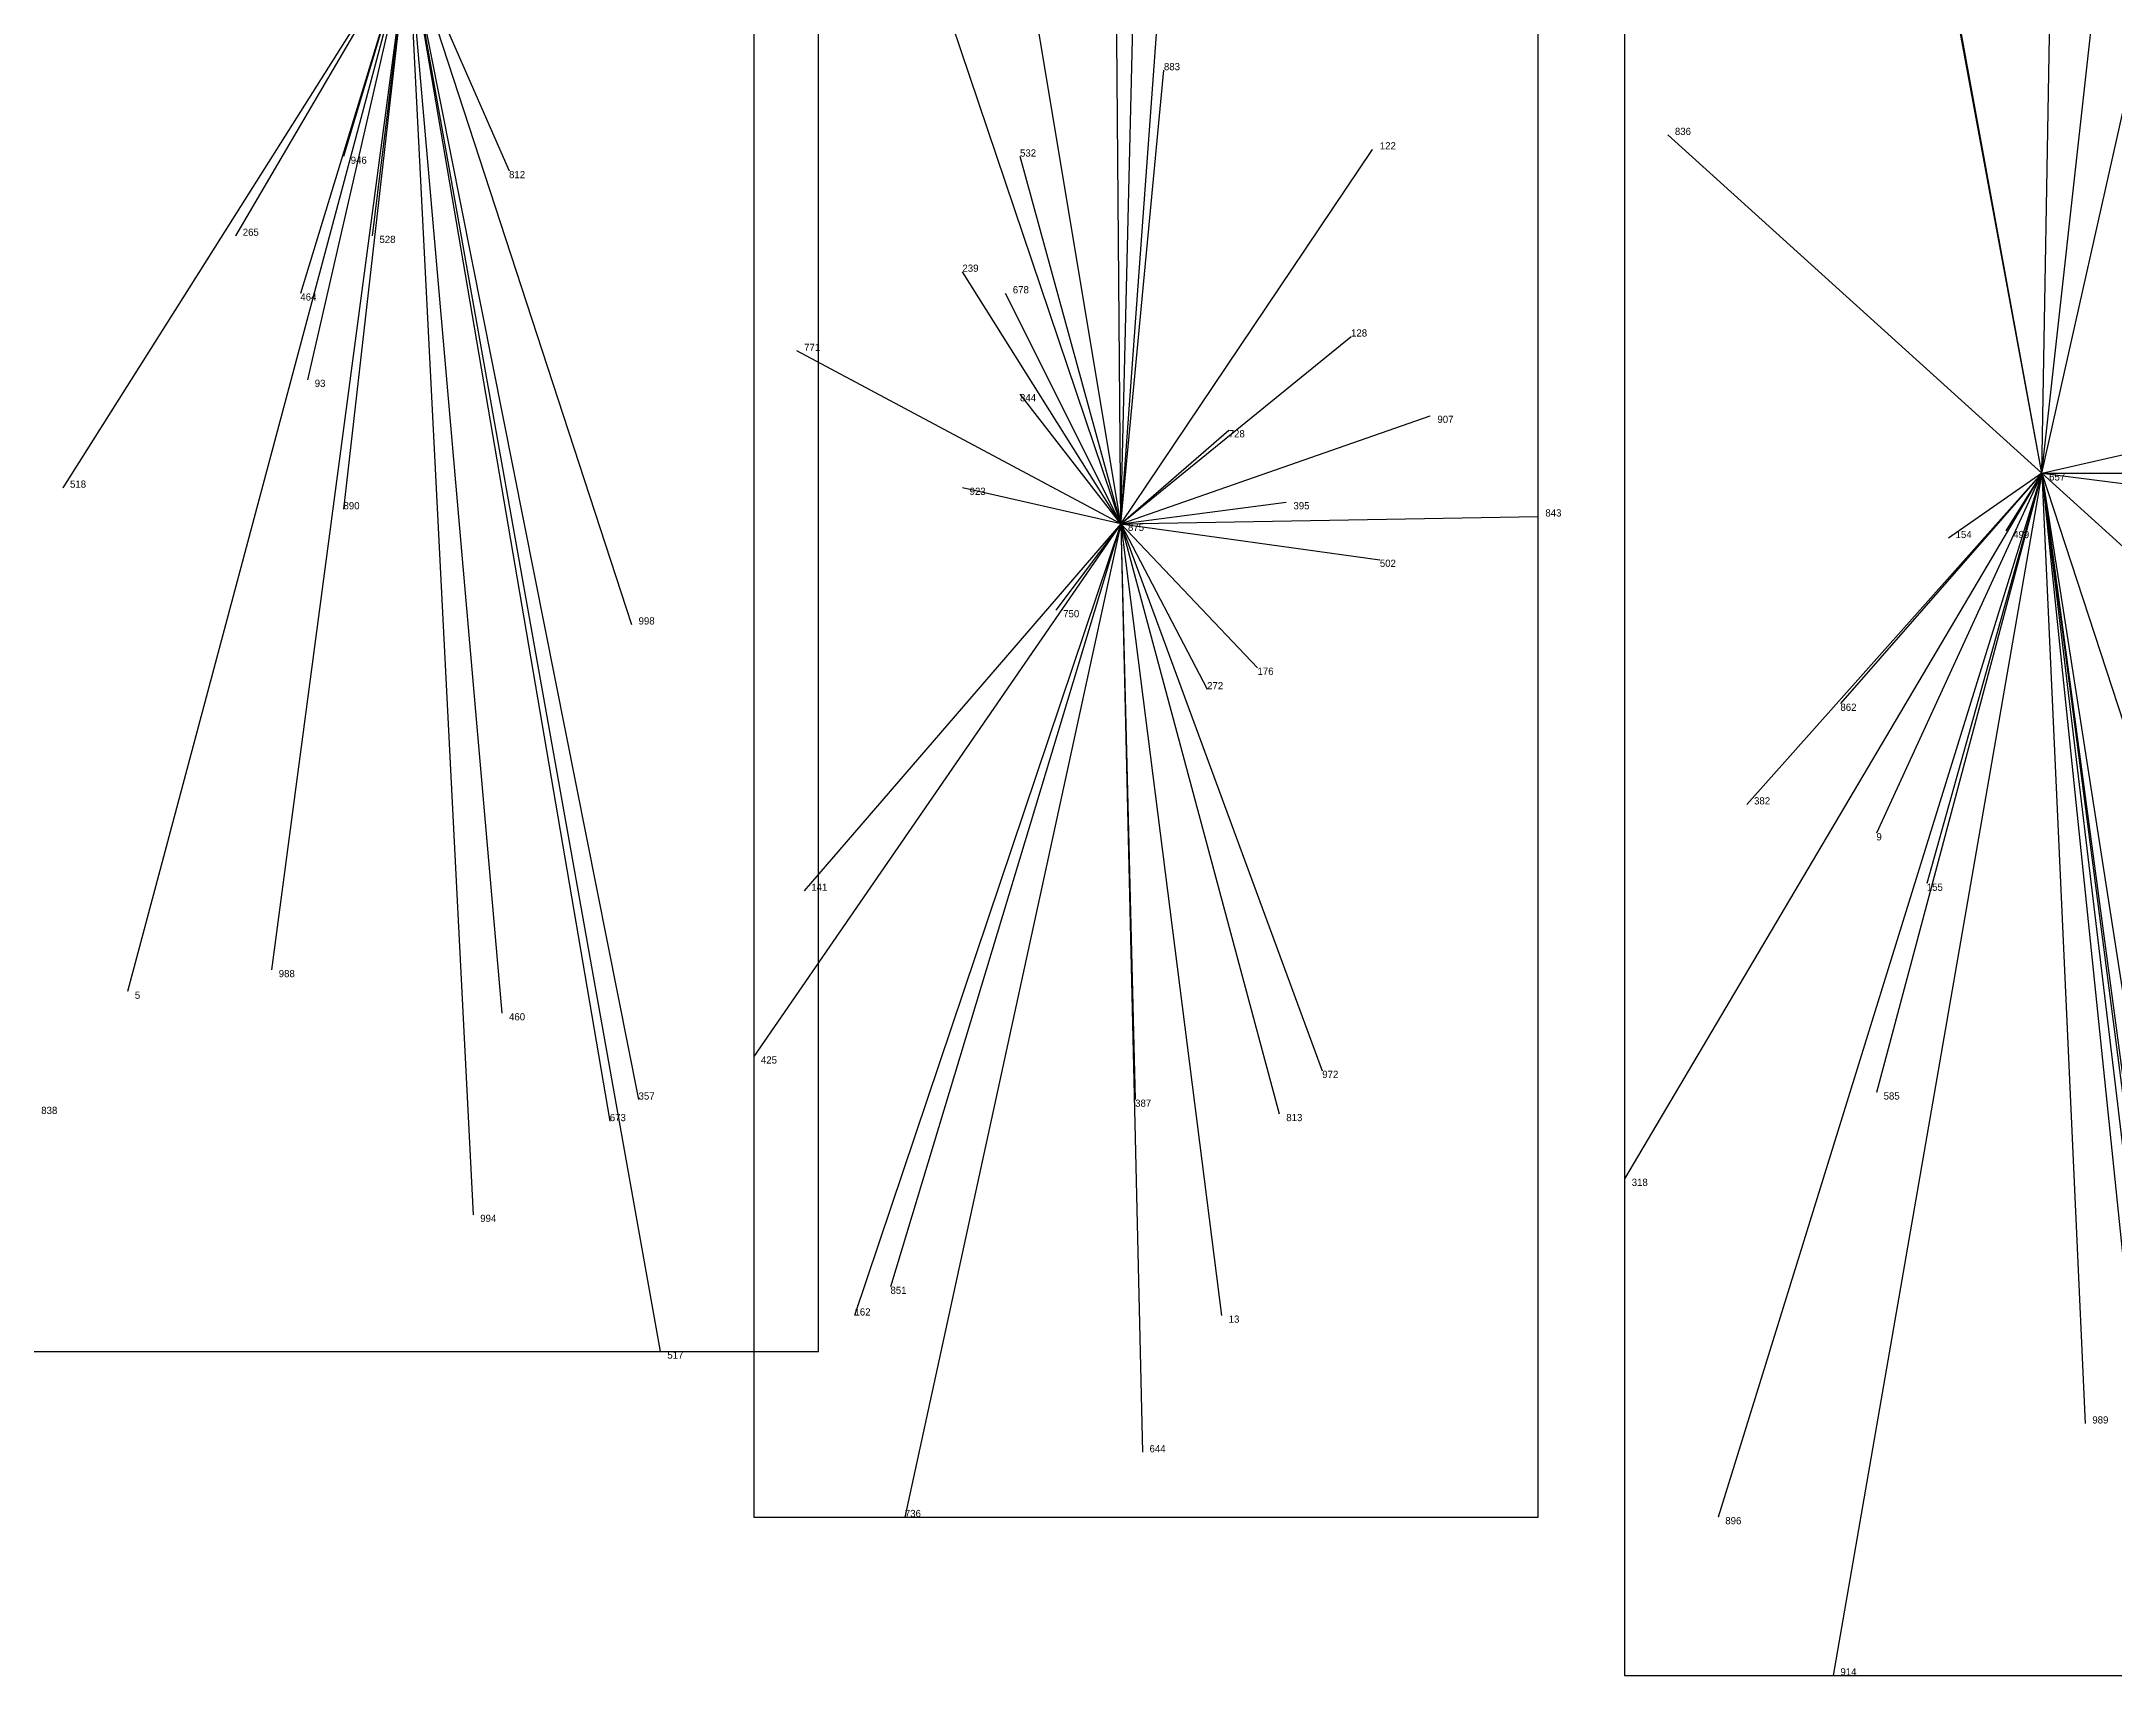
# Model space of a CAD drawing. Extents: x 0 to 1, y 0 to 1.
# Drawn here: x 0.338 to 0.6261, y 0.004 to 0.231 of the extents above; entities that cross this region are included whole.
import ezdxf

# ---------------------------------------------------------------- set-up
doc = ezdxf.new("R2010")
doc.units = 0
for name, color, linetype in [('CLIENTS', 7, 'Continuous'), ('FACILITIES', 7, 'Continuous'), ('FACILITIES_LINES', 7, 'Continuous'), ('MIN_MAX_BOXES', 7, 'Continuous'), ('NORMALS', 7, 'Continuous'), ('SOURCE_POINTS', 7, 'Continuous'), ('TEXT', 7, 'Continuous')]:
    doc.layers.add(name, color=color, linetype=linetype)

# ---------------------------------------------------------------- blocks, each defined once
blk = doc.blocks.new('POINT_DISPLAY')
blk.add_line((0, 0), (0, 0))

msp = doc.modelspace()

# ---------------------------------------------------------------- linework, layer by layer
at = {"layer": 'FACILITIES_LINES'}
for p, q in [((0.488, 0.164), (0.46, 0.332)), ((0.488, 0.164), (0.487, 0.286)), ((0.616, 0.171), (0.618, 0.288)), ((0.488, 0.164), (0.496, 0.274)), ((0.616, 0.171), (0.601, 0.252)), ((0.389, 0.245), (0.341, 0.169)), ((0.389, 0.245), (0.35, 0.099)), ((0.389, 0.245), (0.365, 0.204)), ((0.389, 0.245), (0.37, 0.102)), ((0.389, 0.245), (0.374, 0.196)), ((0.389, 0.245), (0.375, 0.184)), ((0.389, 0.245), (0.38, 0.166)), ((0.389, 0.245), (0.38, 0.215)), ((0.389, 0.245), (0.384, 0.204)), ((0.389, 0.245), (0.424, 0.049)), ((0.389, 0.245), (0.421, 0.084)), ((0.389, 0.245), (0.417, 0.081)), ((0.389, 0.245), (0.402, 0.096)), ((0.389, 0.245), (0.403, 0.213)), ((0.389, 0.245), (0.398, 0.068)), ((0.389, 0.245), (0.42, 0.15)), ((0.488, 0.164), (0.46, 0.247)), ((0.488, 0.164), (0.49, 0.246)), ((0.616, 0.171), (0.603, 0.242)), ((0.616, 0.171), (0.623, 0.234)), ((0.616, 0.171), (0.629, 0.229)), ((0.488, 0.164), (0.494, 0.227)), ((0.616, 0.171), (0.564, 0.218)), ((0.488, 0.164), (0.474, 0.215)), ((0.488, 0.164), (0.523, 0.216)), ((0.488, 0.164), (0.466, 0.199)), ((0.488, 0.164), (0.472, 0.196)), ((0.488, 0.164), (0.443, 0.188)), ((0.488, 0.164), (0.52, 0.19)), ((0.488, 0.164), (0.474, 0.182)), ((0.488, 0.164), (0.531, 0.179)), ((0.616, 0.171), (0.651, 0.179)), ((0.488, 0.164), (0.503, 0.177)), ((0.616, 0.171), (0.558, 0.073)), ((0.616, 0.171), (0.571, 0.026)), ((0.616, 0.171), (0.575, 0.125)), ((0.616, 0.171), (0.587, 0.004)), ((0.616, 0.171), (0.588, 0.139)), ((0.616, 0.171), (0.593, 0.121)), ((0.616, 0.171), (0.593, 0.085)), ((0.616, 0.171), (0.6, 0.114)), ((0.616, 0.171), (0.603, 0.162)), ((0.616, 0.171), (0.611, 0.163)), ((0.616, 0.171), (0.632, 0.169)), ((0.616, 0.171), (0.659, 0.132)), ((0.616, 0.171), (0.63, 0.054)), ((0.616, 0.171), (0.637, 0.014)), ((0.616, 0.171), (0.628, 0.094)), ((0.616, 0.171), (0.648, 0.073)), ((0.616, 0.171), (0.646, 0.171)), ((0.616, 0.171), (0.629, 0.071)), ((0.616, 0.171), (0.632, 0.016)), ((0.616, 0.171), (0.622, 0.039)), ((0.488, 0.164), (0.466, 0.169)), ((0.488, 0.164), (0.511, 0.167)), ((0.488, 0.164), (0.546, 0.165)), ((0.488, 0.164), (0.437, 0.09)), ((0.488, 0.164), (0.444, 0.113)), ((0.488, 0.164), (0.451, 0.054)), ((0.488, 0.164), (0.456, 0.058)), ((0.488, 0.164), (0.458, 0.026)), ((0.488, 0.164), (0.479, 0.152)), ((0.488, 0.164), (0.502, 0.054)), ((0.488, 0.164), (0.507, 0.144)), ((0.488, 0.164), (0.5, 0.141)), ((0.488, 0.164), (0.49, 0.084)), ((0.488, 0.164), (0.491, 0.035)), ((0.488, 0.164), (0.524, 0.159)), ((0.488, 0.164), (0.51, 0.082)), ((0.488, 0.164), (0.516, 0.088))]:
    msp.add_line(p, q, dxfattribs=at)
at = {"layer": 'MIN_MAX_BOXES'}
for p, q in [((0.446, 0.049), (0.446, 0.4)), ((0.446, 0.049), (0.446, 0.4)), ((0.437, 0.332), (0.437, 0.026)), ((0.437, 0.332), (0.437, 0.026)), ((0.546, 0.026), (0.546, 0.332)), ((0.546, 0.026), (0.546, 0.332)), ((0.558, 0.288), (0.558, 0.004)), ((0.558, 0.288), (0.558, 0.004)), ((0.332, 0.049), (0.446, 0.049)), ((0.332, 0.049), (0.446, 0.049)), ((0.446, 0.049), (0.446, 0.049)), ((0.437, 0.026), (0.546, 0.026)), ((0.437, 0.026), (0.546, 0.026)), ((0.437, 0.026), (0.437, 0.026)), ((0.546, 0.026), (0.546, 0.026)), ((0.558, 0.004), (0.659, 0.004)), ((0.558, 0.004), (0.659, 0.004)), ((0.558, 0.004), (0.558, 0.004))]:
    msp.add_line(p, q, dxfattribs=at)
at = {"layer": 'NORMALS'}
for p, q in [((0.494, 0.227), (0.494, 0.227)), ((0.564, 0.218), (0.564, 0.218)), ((0.38, 0.215), (0.38, 0.215)), ((0.474, 0.215), (0.474, 0.215)), ((0.523, 0.216), (0.523, 0.216)), ((0.403, 0.213), (0.403, 0.213)), ((0.365, 0.204), (0.365, 0.204)), ((0.384, 0.204), (0.384, 0.204)), ((0.466, 0.199), (0.466, 0.199)), ((0.374, 0.196), (0.374, 0.196)), ((0.472, 0.196), (0.472, 0.196)), ((0.443, 0.188), (0.443, 0.188)), ((0.52, 0.19), (0.52, 0.19)), ((0.375, 0.184), (0.375, 0.184)), ((0.474, 0.182), (0.474, 0.182)), ((0.531, 0.179), (0.531, 0.179)), ((0.503, 0.177), (0.503, 0.177)), ((0.616, 0.171), (0.616, 0.171)), ((0.341, 0.169), (0.341, 0.169)), ((0.466, 0.169), (0.466, 0.169)), ((0.38, 0.166), (0.38, 0.166)), ((0.511, 0.167), (0.511, 0.167)), ((0.546, 0.165), (0.546, 0.165)), ((0.488, 0.164), (0.488, 0.164)), ((0.603, 0.162), (0.603, 0.162)), ((0.611, 0.163), (0.611, 0.163)), ((0.524, 0.159), (0.524, 0.159)), ((0.42, 0.15), (0.42, 0.15)), ((0.479, 0.152), (0.479, 0.152)), ((0.507, 0.144), (0.507, 0.144)), ((0.5, 0.141), (0.5, 0.141)), ((0.588, 0.139), (0.588, 0.139)), ((0.575, 0.125), (0.575, 0.125)), ((0.593, 0.121), (0.593, 0.121)), ((0.444, 0.113), (0.444, 0.113)), ((0.6, 0.114), (0.6, 0.114)), ((0.37, 0.102), (0.37, 0.102)), ((0.35, 0.099), (0.35, 0.099)), ((0.402, 0.096), (0.402, 0.096)), ((0.437, 0.09), (0.437, 0.09)), ((0.516, 0.088), (0.516, 0.088)), ((0.421, 0.084), (0.421, 0.084)), ((0.49, 0.084), (0.49, 0.084)), ((0.593, 0.085), (0.593, 0.085)), ((0.417, 0.081), (0.417, 0.081)), ((0.51, 0.082), (0.51, 0.082)), ((0.558, 0.073), (0.558, 0.073)), ((0.398, 0.068), (0.398, 0.068)), ((0.456, 0.058), (0.456, 0.058)), ((0.451, 0.054), (0.451, 0.054)), ((0.502, 0.054), (0.502, 0.054)), ((0.424, 0.049), (0.424, 0.049)), ((0.622, 0.039), (0.622, 0.039)), ((0.491, 0.035), (0.491, 0.035)), ((0.458, 0.026), (0.458, 0.026)), ((0.571, 0.026), (0.571, 0.026)), ((0.587, 0.004), (0.587, 0.004))]:
    msp.add_line(p, q, dxfattribs=at)

# ---------------------------------------------------------------- block references
at = {"layer": 'CLIENTS'}
for p in [(0.494, 0.227), (0.564, 0.218), (0.38, 0.215), (0.474, 0.215), (0.523, 0.216), (0.403, 0.213), (0.365, 0.204), (0.384, 0.204), (0.466, 0.199), (0.374, 0.196), (0.472, 0.196), (0.443, 0.188), (0.52, 0.19), (0.375, 0.184), (0.474, 0.182), (0.531, 0.179), (0.503, 0.177), (0.341, 0.169), (0.466, 0.169), (0.38, 0.166), (0.511, 0.167), (0.546, 0.165), (0.603, 0.162), (0.611, 0.163), (0.524, 0.159), (0.42, 0.15), (0.479, 0.152), (0.507, 0.144), (0.5, 0.141), (0.588, 0.139), (0.575, 0.125), (0.593, 0.121), (0.444, 0.113), (0.6, 0.114), (0.37, 0.102), (0.35, 0.099), (0.402, 0.096), (0.437, 0.09), (0.516, 0.088), (0.421, 0.084), (0.49, 0.084), (0.593, 0.085), (0.417, 0.081), (0.51, 0.082), (0.558, 0.073), (0.398, 0.068), (0.456, 0.058), (0.451, 0.054), (0.502, 0.054), (0.424, 0.049), (0.622, 0.039), (0.491, 0.035), (0.458, 0.026), (0.571, 0.026), (0.587, 0.004)]:
    msp.add_blockref('POINT_DISPLAY', p, dxfattribs=at)
at = {"layer": 'FACILITIES'}
for p in [(0.616, 0.171), (0.488, 0.164)]:
    msp.add_blockref('POINT_DISPLAY', p, dxfattribs=at)
at = {"layer": 'SOURCE_POINTS'}
for p in [(0.494, 0.227), (0.564, 0.218), (0.38, 0.215), (0.474, 0.215), (0.523, 0.216), (0.403, 0.213), (0.365, 0.204), (0.384, 0.204), (0.466, 0.199), (0.374, 0.196), (0.472, 0.196), (0.443, 0.188), (0.52, 0.19), (0.375, 0.184), (0.474, 0.182), (0.531, 0.179), (0.503, 0.177), (0.616, 0.171), (0.341, 0.169), (0.466, 0.169), (0.38, 0.166), (0.511, 0.167), (0.546, 0.165), (0.488, 0.164), (0.603, 0.162), (0.611, 0.163), (0.524, 0.159), (0.42, 0.15), (0.479, 0.152), (0.507, 0.144), (0.5, 0.141), (0.588, 0.139), (0.575, 0.125), (0.593, 0.121), (0.444, 0.113), (0.6, 0.114), (0.37, 0.102), (0.35, 0.099), (0.402, 0.096), (0.437, 0.09), (0.516, 0.088), (0.421, 0.084), (0.49, 0.084), (0.593, 0.085), (0.417, 0.081), (0.51, 0.082), (0.558, 0.073), (0.398, 0.068), (0.456, 0.058), (0.451, 0.054), (0.502, 0.054), (0.424, 0.049), (0.622, 0.039), (0.491, 0.035), (0.458, 0.026), (0.571, 0.026), (0.587, 0.004)]:
    msp.add_blockref('POINT_DISPLAY', p, dxfattribs=at)

# ---------------------------------------------------------------- texts
at = {"layer": 'TEXT'}
for s, p in [('883', (0.494, 0.227)), ('836', (0.565, 0.218)), ('122', (0.524, 0.216)), ('946', (0.381, 0.214)), ('532', (0.474, 0.215)), ('812', (0.403, 0.212)), ('265', (0.366, 0.204)), ('528', (0.385, 0.203)), ('239', (0.466, 0.199)), ('464', (0.374, 0.195)), ('678', (0.473, 0.196)), ('128', (0.52, 0.19)), ('771', (0.444, 0.188)), ('93', (0.376, 0.183)), ('844', (0.474, 0.181)), ('907', (0.532, 0.178)), ('728', (0.503, 0.176)), ('518', (0.342, 0.169)), ('657', (0.617, 0.17)), ('923', (0.467, 0.168)), ('890', (0.38, 0.166)), ('395', (0.512, 0.166)), ('843', (0.547, 0.165)), ('875', (0.489, 0.163)), ('154', (0.604, 0.162)), ('499', (0.612, 0.162)), ('502', (0.524, 0.158)), ('998', (0.421, 0.15)), ('750', (0.48, 0.151)), ('272', (0.5, 0.141)), ('176', (0.507, 0.143)), ('862', (0.588, 0.138)), ('382', (0.576, 0.125)), ('9', (0.593, 0.12)), ('141', (0.445, 0.113)), ('155', (0.6, 0.113)), ('988', (0.371, 0.101)), ('5', (0.351, 0.098)), ('460', (0.403, 0.095)), ('425', (0.438, 0.089)), ('972', (0.516, 0.087)), ('357', (0.421, 0.084)), ('387', (0.49, 0.083)), ('585', (0.594, 0.084)), ('838', (0.338, 0.082)), ('673', (0.417, 0.081)), ('813', (0.511, 0.081)), ('318', (0.559, 0.072)), ('994', (0.399, 0.067)), ('851', (0.456, 0.057)), ('162', (0.451, 0.054)), ('13', (0.503, 0.053)), ('517', (0.425, 0.048)), ('989', (0.623, 0.039)), ('644', (0.492, 0.035)), ('736', (0.458, 0.026)), ('896', (0.572, 0.025)), ('914', (0.588, 0.004))]:
    msp.add_text(s, height=0.001, dxfattribs=at).set_placement(p)

doc.saveas('drawing.dxf')
